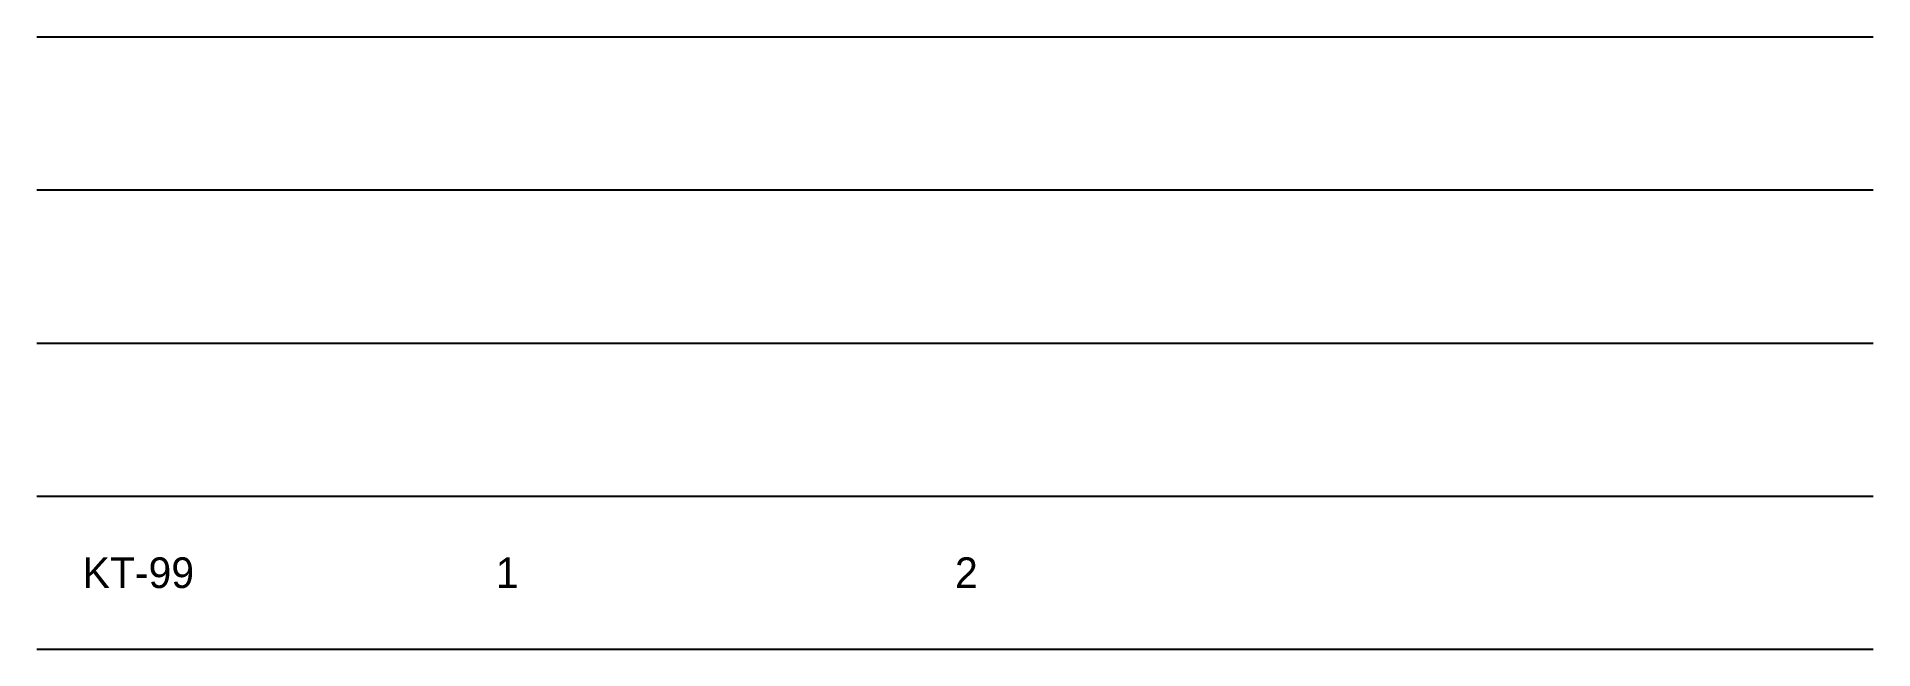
# Model space of a CAD drawing. Header units: metres. Extents: x 0 to 12, y 0 to 4.
import ezdxf

# ---------------------------------------------------------------- set-up
doc = ezdxf.new("R2010")
doc.units = ezdxf.units.M

# ---------------------------------------------------------------- blocks, each defined once
blk = doc.blocks.new('BONG')

msp = doc.modelspace()

# ---------------------------------------------------------------- linework, layer by layer
for p, q in [((0, 4), (12, 4)), ((0, 3), (12, 3)), ((0, 2), (12, 2)), ((0, 1), (12, 1)), ((0, 0), (12, 0))]:
    msp.add_line(p, q)

# ---------------------------------------------------------------- block references
ref = msp.add_blockref('BONG', (3, 0.4))
ref.add_attrib('S1', '1', (3, 0.4), dxfattribs={"height": 0.2})
ref = msp.add_blockref('BONG', (6, 0.4))
ref.add_attrib('S1', '2', (6, 0.4), dxfattribs={"height": 0.2})

# ---------------------------------------------------------------- texts
msp.add_text('KT-99', height=0.2).set_placement((0.3, 0.4))

doc.saveas('drawing.dxf')
